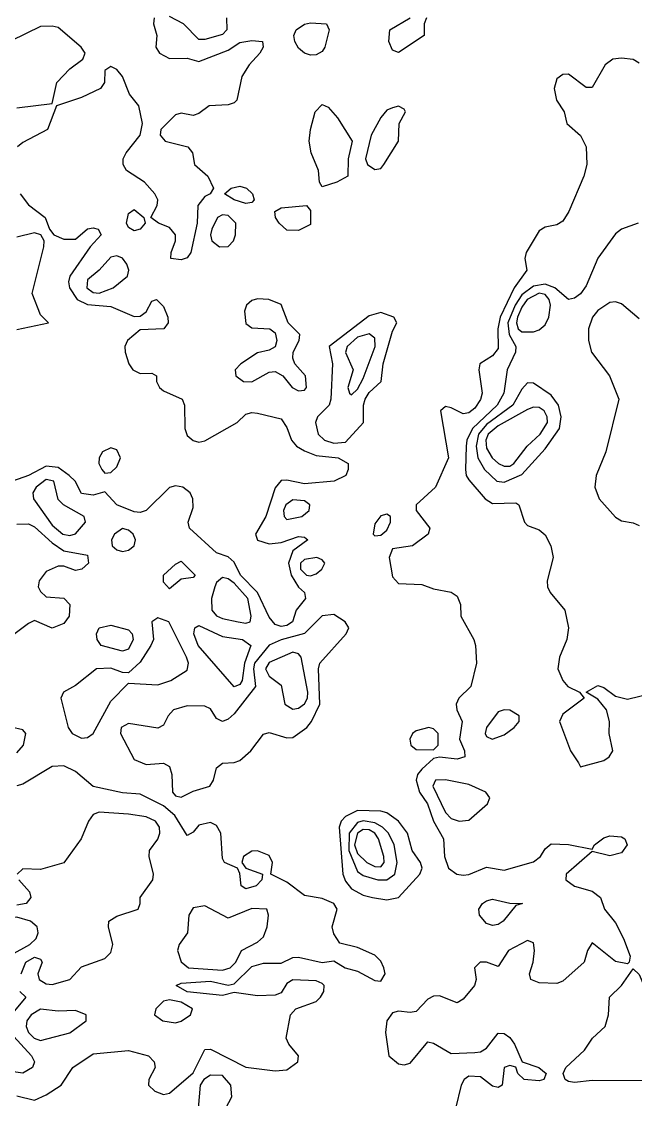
# Model space of a CAD drawing. Extents: x 425119 to 428731, y 1576976 to 1581037.
# Drawn here: x 425573 to 425887, y 1577321 to 1577873 of the extents above; entities that cross this region are included whole.
import ezdxf

# ---------------------------------------------------------------- set-up
doc = ezdxf.new("R2010")
doc.units = 21
doc.header["$MEASUREMENT"] = 0
doc.layers.add('C-TOPO-MAJR', color=3, linetype='Continuous')
doc.layers.add('C-TOPO-MINR', color=8, linetype='Continuous')

msp = doc.modelspace()

# ---------------------------------------------------------------- linework, layer by layer
at = {"layer": 'C-TOPO-MAJR', "elevation": 70}
for points in [[(425677.6, 1577874.5), (425677.73, 1577868.5), (425675.5, 1577866.14), (425666.5, 1577863.47), (425663.5, 1577863.47), (425655.6, 1577871.5), (425648.5, 1577875.26)], [(425570.5, 1577828.55), (425588.5, 1577830.69), (425590.97, 1577841.5), (425597.5, 1577848.55), (425604.18, 1577853.5), (425605.32, 1577856.5), (425603.41, 1577859.5), (425591.5, 1577869.57), (425588.5, 1577870.39), (425582.5, 1577870.09), (425567.5, 1577862.75)], [(425640.61, 1577874.5), (425640.34, 1577871.5), (425642.07, 1577865.5), (425641.47, 1577859.5), (425643.35, 1577856.5), (425648.5, 1577853.75), (425657.5, 1577853.93), (425663.5, 1577852.26), (425678.5, 1577858.12), (425684.5, 1577862.01), (425690.5, 1577862.97), (425696, 1577862.5), (425696.28, 1577859.5), (425694.65, 1577856.5), (425689.13, 1577850.5), (425685.47, 1577844.5), (425682.85, 1577832.5), (425681.5, 1577831.12), (425678.5, 1577830.02), (425668.79, 1577829.5), (425663.5, 1577825.65), (425660.5, 1577824.59), (425654.5, 1577825.74), (425651.5, 1577824.95), (425644.06, 1577817.5), (425643.68, 1577814.5), (425646.29, 1577811.5), (425657.82, 1577808.5), (425660.23, 1577805.5), (425661.19, 1577799.5), (425668.16, 1577793.5), (425670.98, 1577787.5), (425669.19, 1577784.5), (425666.5, 1577783.13), (425663.04, 1577778.5), (425662.68, 1577769.5), (425659.32, 1577754.5), (425657.5, 1577751.88), (425654.5, 1577750.78), (425649.15, 1577751.5), (425649.34, 1577754.5), (425651.6, 1577760.5), (425651.52, 1577763.5), (425648.5, 1577767.26), (425642.84, 1577769.5), (425639.01, 1577772.5), (425642.26, 1577778.5), (425642.47, 1577781.5), (425641.06, 1577784.5), (425635.73, 1577790.5), (425626.45, 1577796.5), (425624.76, 1577799.5), (425624.85, 1577802.5), (425626.38, 1577805.5), (425633.45, 1577814.5), (425634.67, 1577820.5), (425632.88, 1577829.5), (425628.08, 1577835.5), (425624.5, 1577844.5), (425621.5, 1577848.12), (425618.5, 1577849.7), (425615.5, 1577847.58), (425615.27, 1577841.5), (425613.29, 1577838.5), (425603.5, 1577833.76), (425590.78, 1577829.5), (425586.07, 1577817.5), (425573.5, 1577810.76), (425570.84, 1577808.5)], [(425779.81, 1577874.5), (425778.58, 1577871.5), (425778.65, 1577865.5), (425765.5, 1577856.88), (425762.5, 1577858.08), (425762.5, 1577858.08), (425760.67, 1577862.5), (425761.13, 1577868.5), (425771.48, 1577874.5)], [(425572.13, 1577784.5), (425576.5, 1577778.87), (425585.01, 1577772.5), (425587.16, 1577766.5), (425589.42, 1577763.5), (425594.5, 1577761.28), (425600.5, 1577761.32), (425606.5, 1577766.66), (425609.5, 1577767.15), (425611.95, 1577766.5), (425613.53, 1577763.5), (425607.98, 1577757.5), (425597.56, 1577742.5), (425596.86, 1577739.5), (425597.45, 1577736.5), (425601.27, 1577730.5), (425606.5, 1577727.96), (425618.5, 1577726.89), (425630.5, 1577721.81), (425633.5, 1577721.95), (425636.5, 1577724.18), (425639.5, 1577729.64), (425641.92, 1577730.5), (425645.5, 1577726.83), (425647.66, 1577721.5), (425647.84, 1577718.5), (425645.61, 1577715.5), (425633.5, 1577714.91), (425627.03, 1577709.5), (425625.71, 1577706.5), (425625.83, 1577703.5), (425627.73, 1577697.5), (425629.72, 1577694.5), (425633.5, 1577692.7), (425639.5, 1577692.8), (425641.79, 1577691.5), (425641.89, 1577688.5), (425643.37, 1577685.5), (425645.5, 1577683.69), (425655.04, 1577679.5), (425656.17, 1577676.5), (425656.3, 1577664.5), (425657.5, 1577660.93), (425660.5, 1577658.33), (425663.5, 1577657.55), (425666.5, 1577658.25), (425683, 1577667.5), (425687.5, 1577671.76), (425690.5, 1577672.67), (425693.5, 1577672.25), (425705.5, 1577669.37), (425708.5, 1577665.07), (425710.91, 1577658.5), (425713.45, 1577655.5), (425717.5, 1577653.05), (425723.5, 1577650.65), (425734.74, 1577649.5), (425739.74, 1577646.5), (425739.84, 1577643.5), (425738.54, 1577640.5), (425732.58, 1577637.5), (425717.5, 1577636.12), (425708.5, 1577638.1), (425705.5, 1577637.87), (425702.5, 1577634.04), (425697.66, 1577619.5), (425692.52, 1577610.5), (425693.5, 1577607.38), (425699.5, 1577605.46), (425705.5, 1577606.16), (425714.5, 1577609.21), (425717.5, 1577608.91), (425719.24, 1577607.5), (425711.5, 1577601.89), (425709.23, 1577595.5), (425710.65, 1577589.5), (425714.5, 1577583.32), (425717.42, 1577580.5), (425718.04, 1577577.5), (425713.29, 1577571.5), (425711.41, 1577565.5), (425708.5, 1577563.72), (425705.5, 1577563.22), (425702.5, 1577564.21), (425699.5, 1577567.98), (425693.52, 1577580.5), (425684.73, 1577589.5), (425681.5, 1577596.15), (425678.5, 1577598.89), (425672.5, 1577600.83), (425658.73, 1577613.5), (425658.01, 1577616.5), (425660.5, 1577623.99), (425660.49, 1577628.5), (425659.05, 1577631.5), (425655.29, 1577634.5), (425651.5, 1577635.19), (425648.5, 1577634.31), (425636.64, 1577622.5), (425633.5, 1577621.49), (425630.5, 1577621.93), (425621.57, 1577625.5), (425615.5, 1577632.15), (425609.5, 1577630.43), (425603.5, 1577631.18), (425600.19, 1577637.5), (425597.21, 1577640.5), (425591.5, 1577644.51), (425585.5, 1577645.13), (425576.5, 1577640.36), (425568.26, 1577637.5)], [(425570.5, 1577715.21), (425586.58, 1577718.5), (425582.5, 1577722.57), (425578.33, 1577733.5), (425584.31, 1577757.5), (425584.4, 1577760.5), (425582.77, 1577763.5), (425579.5, 1577764.52), (425570.5, 1577762.31)], [(425570.5, 1577615.59), (425576.5, 1577615.73), (425579.5, 1577614.23), (425588.5, 1577605.9), (425594.5, 1577601.96), (425606.5, 1577599.7), (425607.05, 1577595.5), (425603.6, 1577592.5), (425600.5, 1577591.76), (425594.5, 1577594.04), (425591.5, 1577594.12), (425585.5, 1577591.35), (425581.87, 1577586.5), (425581.4, 1577583.5), (425582.5, 1577581.02), (425585.5, 1577578.37), (425594.5, 1577577.71), (425597.48, 1577574.5), (425597.22, 1577568.5), (425594.5, 1577564.69), (425588.5, 1577562.34), (425579.5, 1577566.33), (425576.5, 1577564.78), (425567.5, 1577558.02)]]:
    msp.add_lwpolyline(points, dxfattribs=at)
for points in [[(425720.5, 1577855.44), (425717.5, 1577856.56), (425714.5, 1577859.09), (425712.53, 1577862.5), (425712.08, 1577865.5), (425713.28, 1577868.5), (425717.5, 1577871.29), (425720.5, 1577872.02), (425728.73, 1577871.5), (425730.06, 1577868.5), (425727.87, 1577859.5), (425726.5, 1577857.42), (425723.5, 1577855.59), (425720.5, 1577855.44)], [(425726.5, 1577788.11), (425725.12, 1577790.5), (425724.57, 1577796.5), (425720.85, 1577805.5), (425719.93, 1577811.5), (425720.53, 1577817.5), (425723, 1577826.5), (425726.5, 1577830.22), (425729.5, 1577828.81), (425734.37, 1577823.5), (425741.79, 1577811.5), (425739.84, 1577802.5), (425739.64, 1577793.5), (425733.97, 1577790.5), (425726.5, 1577788.11)], [(425681.5, 1577781.46), (425676.64, 1577784.5), (425679.98, 1577787.5), (425684.5, 1577788.42), (425687.92, 1577787.5), (425690.95, 1577784.5), (425691.76, 1577781.5), (425690.5, 1577780.14), (425687.5, 1577779.65), (425681.5, 1577781.46)], [(425630.5, 1577765.66), (425627.5, 1577767.34), (425626.48, 1577769.5), (425627.5, 1577774.41), (425630.5, 1577776.53), (425635.42, 1577772.5), (425636.05, 1577769.5), (425633.5, 1577766.4), (425630.5, 1577765.66)], [(425708.5, 1577765.94), (425704.55, 1577769.5), (425702.74, 1577772.5), (425702.34, 1577775.5), (425705.5, 1577777.34), (425718.51, 1577778.5), (425720.5, 1577775.95), (425720.5, 1577768.85), (425714.5, 1577765.78), (425708.5, 1577765.94)], [(425613.86, 1577643.5), (425615.5, 1577641.69), (425618.5, 1577641.94), (425621.5, 1577644.92), (425623.38, 1577649.5), (425621.5, 1577653.49), (425618.5, 1577654.62), (425614.28, 1577652.5), (425612.61, 1577649.5), (425612.4, 1577646.5), (425613.86, 1577643.5)], [(425648.5, 1577582.49), (425645.5, 1577585.86), (425645.34, 1577589.5), (425651.5, 1577595.11), (425654.5, 1577596.55), (425661.55, 1577589.5), (425660.5, 1577588.26), (425654.5, 1577587.45), (425648.5, 1577582.49)], [(425624.5, 1577550.48), (425613.53, 1577553.5), (425611.44, 1577556.5), (425611.18, 1577559.5), (425612.62, 1577562.5), (425618.5, 1577563.86), (425627.5, 1577561.53), (425629.48, 1577559.5), (425629.94, 1577556.5), (425627.5, 1577551.51), (425624.5, 1577550.48)], [(425681.5, 1577532.38), (425663.09, 1577553.5), (425660.9, 1577559.5), (425661.41, 1577562.5), (425663.5, 1577563.77), (425675.5, 1577558.09), (425685.77, 1577556.5), (425690.01, 1577553.5), (425686.85, 1577544.5), (425685.56, 1577535.5), (425684.5, 1577533.45), (425681.5, 1577532.38)], [(425810.5, 1577411.24), (425806.85, 1577415.5), (425806.55, 1577418.5), (425808.43, 1577421.5), (425810.5, 1577422.87), (425813.5, 1577423.73), (425822.5, 1577421.7), (425828.88, 1577421.5), (425825.5, 1577420.46), (425819.06, 1577412.5), (425816.5, 1577410.67), (425813.5, 1577410.13), (425810.5, 1577411.24)]]:
    msp.add_lwpolyline(points, close=True, dxfattribs=at)
at = {"layer": 'C-TOPO-MINR'}
for points, elevation in [([(425888.5, 1577851.41), (425885.5, 1577853.27), (425879.5, 1577853.89), (425875.14, 1577853.5), (425871.21, 1577850.5), (425864.5, 1577838.87), (425861.5, 1577838.91), (425852.5, 1577845.81), (425849.5, 1577845.64), (425846.5, 1577843.37), (425845.08, 1577838.5), (425846.33, 1577832.5), (425850.27, 1577826.5), (425851.61, 1577820.5), (425858.5, 1577814.41), (425861.5, 1577808.54), (425861.8, 1577799.5), (425860.2, 1577793.5), (425852.56, 1577775.5), (425849.5, 1577770.52), (425846.5, 1577768.7), (425840.5, 1577767.54), (425837.5, 1577765.62), (425830.81, 1577754.5), (425830.18, 1577751.5), (425831.15, 1577745.5), (425824.59, 1577736.5), (425817.44, 1577721.5), (425816.36, 1577715.5), (425816.5, 1577705.38), (425813.5, 1577701.65), (425807.03, 1577697.5), (425806.62, 1577694.5), (425808.24, 1577682.5), (425807.5, 1577679.37), (425804.5, 1577674.92), (425801.5, 1577672.43), (425798.5, 1577671.98), (425792.5, 1577675.11), (425789.5, 1577675.69), (425787.06, 1577673.5), (425791.16, 1577649.5), (425784.48, 1577634.5), (425774.64, 1577625.5), (425774.56, 1577622.5), (425781.53, 1577613.5), (425780.71, 1577610.5), (425772.67, 1577604.5), (425762.5, 1577602.94), (425760.75, 1577598.5), (425762.5, 1577588.55), (425765.5, 1577585.17), (425777.5, 1577584.71), (425783.5, 1577582.41), (425792.5, 1577580.77), (425795.5, 1577578.62), (425797.25, 1577574.5), (425797.43, 1577568.5), (425804.07, 1577556.5), (425804.83, 1577553.5), (425805.35, 1577544.5), (425802.45, 1577532.5), (425796.41, 1577526.5), (425795.09, 1577523.5), (425795.43, 1577520.5), (425798, 1577514.5), (425796.79, 1577505.5), (425799.27, 1577499.5), (425799.48, 1577496.5), (425795.5, 1577495.24), (425786.5, 1577496.33), (425783.5, 1577495.72), (425777.5, 1577490.27), (425775.31, 1577487.5), (425774.56, 1577484.5), (425776.22, 1577478.5), (425780.31, 1577472.5), (425783.35, 1577463.5), (425788.48, 1577454.5), (425789.06, 1577445.5), (425791.06, 1577439.5), (425795.41, 1577436.5), (425798.5, 1577435.94), (425801.5, 1577436.33), (425810.5, 1577440.08), (425819.5, 1577438.57), (425834.5, 1577442.77), (425838.11, 1577445.5), (425840.5, 1577449.36), (425843.5, 1577451.98), (425852.5, 1577451.61), (425864.5, 1577449.34), (425865.71, 1577451.5), (425870.5, 1577455.01), (425873.5, 1577456.02), (425879.5, 1577455.58), (425881.21, 1577454.5), (425882.48, 1577451.5), (425879.5, 1577447.43), (425873.5, 1577445.86), (425864.5, 1577448.09), (425851.2, 1577436.5), (425851.07, 1577433.5), (425855.5, 1577430.31), (425864.5, 1577427.84), (425868.74, 1577424.5), (425870.89, 1577418.5), (425876.5, 1577411.62), (425880.59, 1577403.5), (425883.87, 1577394.5), (425883.4, 1577391.5), (425882.5, 1577390.52), (425876.5, 1577391.85), (425864.5, 1577401.34), (425862.12, 1577397.5), (425860.36, 1577391.5), (425849.5, 1577381.68), (425846.5, 1577380.45), (425837.5, 1577380.94), (425833.18, 1577382.5), (425832.54, 1577385.5), (425834.42, 1577391.5), (425835, 1577397.5), (425834.5, 1577401.26), (425831.5, 1577402.5), (425821.72, 1577397.5), (425816.5, 1577389.2), (425810.5, 1577391.53), (425807.26, 1577391.5), (425804.37, 1577388.5), (425805.2, 1577382.5), (425804.45, 1577379.5), (425798.5, 1577372.51), (425795.5, 1577370.58), (425786.5, 1577374.14), (425783.5, 1577374.02), (425780.5, 1577372.57), (425774.5, 1577366.2), (425771.5, 1577365.65), (425765.5, 1577366.35), (425762.5, 1577365.56), (425759.5, 1577361.5), (425758.83, 1577355.5), (425760.57, 1577343.5), (425765.5, 1577339.44), (425768.5, 1577338.89), (425771.5, 1577339.85), (425780.5, 1577350.61), (425783.5, 1577350.02), (425792.5, 1577344.68), (425804.5, 1577345.18), (425807.5, 1577345.54), (425810.5, 1577347.42), (425816.5, 1577355.16), (425819.5, 1577354.96), (425822.5, 1577352.82), (425824.89, 1577349.5), (425828.72, 1577340.5), (425837.3, 1577337.5), (425840.95, 1577334.5), (425839.84, 1577331.5), (425837.5, 1577330.82), (425829.84, 1577331.5), (425826.61, 1577334.5), (425825.5, 1577337.73), (425822.5, 1577338.62), (425819.49, 1577337.5), (425818.46, 1577328.5), (425816.5, 1577327.3), (425813.5, 1577328.06), (425807.5, 1577332.81), (425801.5, 1577333.04), (425799.17, 1577331.5), (425797.54, 1577328.5), (425794.66, 1577316.5)], 71), ([(425888, 1577769.5), (425879.5, 1577766.44), (425876.5, 1577764.07), (425867.5, 1577751.57), (425861.5, 1577737.44), (425858.5, 1577733.36), (425855.5, 1577731.18), (425852.5, 1577730.55), (425845.45, 1577736.5), (425840.5, 1577738.31), (425834.5, 1577737.36), (425828.5, 1577732.8), (425825.08, 1577727.5), (425821.43, 1577718.5), (425822.03, 1577712.5), (425825.57, 1577706.5), (425825.39, 1577703.5), (425821.02, 1577694.5), (425819.39, 1577682.5), (425816.04, 1577676.5), (425803.42, 1577664.5), (425800.53, 1577658.5), (425800.08, 1577655.5), (425799.74, 1577643.5), (425800.05, 1577640.5), (425801.5, 1577638.26), (425809.85, 1577628.5), (425813.5, 1577626.15), (425825.5, 1577626.48), (425827.06, 1577625.5), (425829.97, 1577616.5), (425831.5, 1577614.81), (425837.5, 1577612.56), (425840.5, 1577610.06), (425843.42, 1577604.5), (425844.54, 1577598.5), (425841.48, 1577586.5), (425841.68, 1577583.5), (425843.04, 1577580.5), (425850.58, 1577571.5), (425852.36, 1577562.5), (425851.61, 1577556.5), (425847.86, 1577547.5), (425847.05, 1577541.5), (425849.5, 1577535.5), (425852.08, 1577532.5), (425858.11, 1577529.5), (425860.35, 1577526.5), (425849.5, 1577518.4), (425847.88, 1577514.5), (425853.48, 1577499.5), (425857.45, 1577493.5), (425857.45, 1577493.5), (425858.5, 1577491.34), (425870.5, 1577494.7), (425873.24, 1577496.5), (425875.13, 1577499.5), (425873.29, 1577508.5), (425873.37, 1577514.5), (425871.76, 1577520.5), (425867.5, 1577526.04), (425861.52, 1577529.5), (425867.5, 1577533.03), (425870.5, 1577532.05), (425876.5, 1577527.61), (425882.5, 1577525.93), (425894.5, 1577528.9)], 72), ([(425888.5, 1577720.66), (425879.5, 1577728.29), (425876.5, 1577729.34), (425873.5, 1577728.98), (425867.5, 1577724.93), (425864.7, 1577721.5), (425862.71, 1577715.5), (425862.61, 1577709.5), (425864.12, 1577703.5), (425873.35, 1577691.5), (425878.12, 1577679.5), (425871.44, 1577652.5), (425866.53, 1577640.5), (425865.82, 1577634.5), (425868.1, 1577628.5), (425876.5, 1577619.12), (425879.5, 1577617.18), (425885.5, 1577616.23), (425888.5, 1577614.79)], 73), ([(425570.5, 1577498.48), (425573.85, 1577502.5), (425575.03, 1577508.5), (425573.5, 1577510.38), (425567.5, 1577511.74)], 71), ([(425570.5, 1577323.09), (425579.5, 1577320.88), (425585.5, 1577323.55), (425593.05, 1577328.5), (425599.11, 1577337.5), (425609.5, 1577344.56), (425627.5, 1577346.23), (425637.84, 1577343.5), (425640.72, 1577340.5), (425641.1, 1577337.5), (425637.96, 1577331.5), (425637.69, 1577328.5), (425640.96, 1577325.5), (425645.5, 1577323.82), (425648.5, 1577324.39), (425660.5, 1577334.9), (425666.5, 1577346.84), (425669.5, 1577346.94), (425687.5, 1577337.71), (425702.5, 1577335.77), (425708.5, 1577336.32), (425714.06, 1577340.5), (425714.41, 1577343.5), (425709.42, 1577349.5), (425708.11, 1577352.5), (425710.34, 1577364.5), (425712.99, 1577367.5), (425723.5, 1577371.39), (425725.7, 1577373.5), (425727.38, 1577376.5), (425727.57, 1577379.5), (425726.5, 1577380.61), (425723.5, 1577381.89), (425711.5, 1577382.38), (425708.5, 1577380.45), (425705.5, 1577375.84), (425702.5, 1577374.54), (425693.5, 1577374.14), (425681.5, 1577375.94), (425675.5, 1577374.33), (425657.5, 1577376.34), (425651.98, 1577379.5), (425654.5, 1577380.74), (425669.5, 1577381.74), (425678.5, 1577379.61), (425681.5, 1577380.33), (425690.5, 1577389.17), (425696.5, 1577390.96), (425705.5, 1577390.87), (425711.5, 1577393.86), (425714.5, 1577394.01), (425726.5, 1577391.3), (425732.5, 1577392.06), (425738.2, 1577388.5), (425744.5, 1577386.78), (425753.5, 1577382.12), (425756.5, 1577381.74), (425758.74, 1577385.5), (425758.12, 1577388.5), (425756.5, 1577391.92), (425753.5, 1577394.98), (425744.5, 1577398.91), (425735.5, 1577401.2), (425732.5, 1577405.96), (425731.69, 1577409.5), (425734.1, 1577418.5), (425732.43, 1577421.5), (425726.5, 1577424), (425717.5, 1577425.55), (425708.5, 1577432.31), (425700.29, 1577436.5), (425701.13, 1577442.5), (425699.5, 1577446.05), (425693.5, 1577448.49), (425690.5, 1577448.17), (425686.3, 1577445.5), (425685.47, 1577442.5), (425687.5, 1577439.53), (425696, 1577436.5), (425695.71, 1577433.5), (425692.8, 1577430.5), (425687.5, 1577429.04), (425685.06, 1577430.5), (425684.5, 1577436.78), (425683.18, 1577439.5), (425676.55, 1577442.5), (425675.5, 1577444.45), (425674.71, 1577457.5), (425672.5, 1577461.36), (425669.5, 1577462.89), (425663.5, 1577461.55), (425660.5, 1577457.96), (425657.5, 1577456.17), (425651.19, 1577466.5), (425645.5, 1577471.42), (425633.5, 1577477.43), (425624.5, 1577478.05), (425609.5, 1577481.38), (425600.5, 1577488.94), (425594.5, 1577491.83), (425588.5, 1577491.51), (425573.5, 1577482.48), (425570.5, 1577481.64)], 71), ([(425572.68, 1577385.5), (425575.04, 1577391.5), (425579.5, 1577393.92), (425582.5, 1577393.04), (425583.37, 1577391.5), (425581.15, 1577385.5), (425581.89, 1577382.5), (425581.89, 1577382.5), (425585.5, 1577380.29), (425588.5, 1577379.94), (425597.48, 1577382.5), (425603.5, 1577389.14), (425615.5, 1577393.38), (425618.5, 1577396.36), (425619.55, 1577400.5), (425617.25, 1577409.5), (425617.43, 1577412.5), (425621.5, 1577414.96), (425632.43, 1577418.5), (425633.55, 1577421.5), (425633.45, 1577424.5), (425639.98, 1577433.5), (425640.36, 1577436.5), (425638.03, 1577445.5), (425638.34, 1577448.5), (425642.5, 1577454.37), (425643.53, 1577457.5), (425643.36, 1577460.5), (425641.4, 1577463.5), (425636.5, 1577465.82), (425627.5, 1577467.2), (425612.5, 1577468.25), (425609.5, 1577467), (425607.08, 1577463.5), (425603.32, 1577454.5), (425594.5, 1577442.19), (425582.5, 1577438.79), (425573.5, 1577439.16), (425570.58, 1577436.5)], 72), ([(425571.41, 1577433.5), (425577.01, 1577427.5), (425577.67, 1577424.5), (425575.2, 1577421.5), (425570.5, 1577420.69)], 72), ([(425572.02, 1577376.5), (425575.05, 1577373.5), (425567.5, 1577364.5)], 71), ([(425567.01, 1577355.5), (425577.9, 1577343.5), (425579.55, 1577340.5), (425578.5, 1577337.5), (425573.5, 1577334.62), (425561.5, 1577336.44)], 71), ([(425675.6, 1577313.5), (425680.27, 1577322.5), (425679.81, 1577328.5), (425675.5, 1577333.54), (425669.5, 1577333.71), (425666.1, 1577331.5), (425664.18, 1577328.5), (425663.12, 1577316.5)], 71)]:
    msp.add_lwpolyline(points, dxfattribs=dict(at, elevation=elevation))
for points, elevation in [([(425749.77, 1577799.5), (425753.5, 1577796.99), (425756.5, 1577797.56), (425758.04, 1577799.5), (425765.55, 1577811.5), (425765.81, 1577820.5), (425769.07, 1577826.5), (425768.5, 1577827.83), (425765.5, 1577829.39), (425762.5, 1577828.48), (425759.5, 1577827.32), (425756.5, 1577823.6), (425751.58, 1577814.5), (425748.75, 1577802.5), (425749.77, 1577799.5)], 71), ([(425673.96, 1577757.5), (425678.5, 1577757.52), (425681.25, 1577760.5), (425682.23, 1577763.5), (425682.35, 1577769.5), (425678.5, 1577773.52), (425675.5, 1577773.78), (425673.04, 1577772.5), (425670.17, 1577766.5), (425669.48, 1577763.5), (425670.09, 1577760.5), (425673.96, 1577757.5)], 71), ([(425606.16, 1577736.5), (425609.5, 1577734.02), (425612.5, 1577733.78), (425619.75, 1577736.5), (425626.97, 1577742.5), (425627.7, 1577745.5), (425626.75, 1577748.5), (425624.5, 1577751.56), (425621.5, 1577752.83), (425618.5, 1577752.1), (425612.53, 1577745.5), (425606.5, 1577740.52), (425606.16, 1577736.5)], 71), ([(425826.68, 1577715.5), (425828.5, 1577713.98), (425834.5, 1577713.88), (425837.5, 1577714.88), (425840.5, 1577717.56), (425842.39, 1577721.5), (425843.25, 1577727.5), (425842.53, 1577730.5), (425840.5, 1577733), (425837.5, 1577733.72), (425831.37, 1577730.5), (425828.5, 1577726.54), (425826.43, 1577721.5), (425825.78, 1577718.5), (425826.68, 1577715.5)], 73), ([(425711.22, 1577685.5), (425714.5, 1577683.83), (425717.5, 1577684.01), (425718.5, 1577685.5), (425718.03, 1577691.5), (425712.61, 1577697.5), (425711.6, 1577700.5), (425711.71, 1577703.5), (425714.77, 1577709.5), (425715.08, 1577712.5), (425709.12, 1577718.5), (425705.5, 1577727.84), (425699.29, 1577730.5), (425693.5, 1577730.85), (425690.5, 1577730.04), (425687.81, 1577727.5), (425686.74, 1577724.5), (425687.5, 1577718.2), (425690.5, 1577715.96), (425699.82, 1577715.5), (425702.5, 1577713.49), (425703.38, 1577709.5), (425702.5, 1577706.31), (425699.5, 1577704.52), (425693.5, 1577703.15), (425684.94, 1577697.5), (425682.11, 1577694.5), (425682.41, 1577691.5), (425686.36, 1577688.5), (425690.5, 1577688.38), (425699.5, 1577693.33), (425702.5, 1577693.63), (425706.39, 1577691.5), (425711.22, 1577685.5)], 71), ([(425727.75, 1577658.5), (425732.5, 1577656.92), (425738.5, 1577657.5), (425747.6, 1577667.5), (425747.63, 1577676.5), (425748.58, 1577679.5), (425750.5, 1577682.84), (425756.74, 1577688.5), (425757.77, 1577697.5), (425762.5, 1577714.27), (425764.67, 1577718.5), (425763.08, 1577721.5), (425756.5, 1577723.75), (425750.5, 1577722.16), (425730.09, 1577706.5), (425731.84, 1577697.5), (425731.03, 1577679.5), (425730.15, 1577676.5), (425724.11, 1577670.5), (425723.08, 1577667.5), (425724.51, 1577661.5), (425727.75, 1577658.5)], 71), ([(425740.57, 1577682.5), (425741.5, 1577681.78), (425744.5, 1577684.59), (425747.5, 1577690.02), (425753.57, 1577706.5), (425753.5, 1577710.68), (425750.5, 1577712.92), (425744.5, 1577711.17), (425739.37, 1577706.5), (425738.5, 1577703.32), (425742.32, 1577694.5), (425739.57, 1577685.5), (425740.57, 1577682.5)], 72), ([(425815.83, 1577637.5), (425819.5, 1577636.95), (425828.5, 1577640.9), (425840.5, 1577654.12), (425847.8, 1577664.5), (425848.68, 1577670.5), (425847.35, 1577676.5), (425843.5, 1577681.46), (425834.5, 1577687.67), (425831.5, 1577687.89), (425828.5, 1577684.63), (425823.9, 1577676.5), (425810.5, 1577666.45), (425806.49, 1577661.5), (425805.19, 1577655.5), (425806.12, 1577649.5), (425809.48, 1577643.5), (425815.83, 1577637.5)], 73), ([(425816.65, 1577646.5), (425819.5, 1577645.13), (425822.5, 1577645.27), (425824.4, 1577646.5), (425831.25, 1577655.5), (425838.02, 1577661.5), (425841.64, 1577667.5), (425841.58, 1577670.5), (425839.98, 1577673.5), (425837.5, 1577675.22), (425834.5, 1577675.44), (425831.5, 1577674.28), (425816.5, 1577665.91), (425811.43, 1577661.5), (425810.2, 1577658.5), (425810.5, 1577654.34), (425813.33, 1577649.5), (425816.65, 1577646.5)], 74), ([(425593.96, 1577610.5), (425597.5, 1577609.66), (425600.5, 1577610.6), (425605.49, 1577616.5), (425604.84, 1577619.5), (425594.34, 1577625.5), (425591.5, 1577628.23), (425589.29, 1577637.5), (425585.5, 1577638.44), (425580.26, 1577634.5), (425578.58, 1577631.5), (425578.94, 1577628.5), (425588.5, 1577615.09), (425593.96, 1577610.5)], 71), ([(425707.02, 1577619.5), (425708.5, 1577617.88), (425716.15, 1577619.5), (425719.88, 1577622.5), (425720.27, 1577625.5), (425717.5, 1577627.46), (425711.5, 1577627.91), (425707.87, 1577625.5), (425706.79, 1577622.5), (425707.02, 1577619.5)], 71), ([(425752.51, 1577610.5), (425753.5, 1577609.62), (425756.5, 1577609.96), (425759.5, 1577612.47), (425761.46, 1577616.5), (425761.49, 1577619.5), (425759.5, 1577620.64), (425756.5, 1577619.84), (425753.5, 1577615.63), (425752.51, 1577610.5)], 71), ([(425619.19, 1577604.5), (425621.5, 1577602.33), (425624.5, 1577601.51), (425627.5, 1577602.15), (425630.37, 1577604.5), (425631.14, 1577607.5), (425629.93, 1577610.5), (425627.5, 1577612.51), (425624.5, 1577613.24), (425620.32, 1577610.5), (425618.92, 1577607.5), (425619.19, 1577604.5)], 71), ([(425718.46, 1577589.5), (425720.5, 1577589.09), (425723.5, 1577590.21), (425726.28, 1577592.5), (425727.89, 1577595.5), (425726.5, 1577597.26), (425723.76, 1577598.5), (425717.5, 1577597.52), (425715.47, 1577595.5), (425715.46, 1577592.5), (425718.46, 1577589.5)], 71), ([(425683.52, 1577565.5), (425687.5, 1577564.81), (425689.72, 1577565.5), (425690.31, 1577568.5), (425688.5, 1577577.5), (425681.5, 1577585.35), (425678.5, 1577587.58), (425675.5, 1577588.25), (425672.5, 1577585.74), (425671.63, 1577583.5), (425669.92, 1577577.5), (425670.12, 1577571.5), (425672.5, 1577568.64), (425675.5, 1577567.25), (425683.52, 1577565.5)], 71), ([(425598.7, 1577508.5), (425603.5, 1577506.08), (425606.5, 1577506.37), (425609.42, 1577508.5), (425618.5, 1577525.01), (425627.5, 1577534.19), (425642.5, 1577533.31), (425649.16, 1577535.5), (425657.5, 1577540.77), (425658.24, 1577544.5), (425657.18, 1577547.5), (425648.12, 1577565.5), (425642.5, 1577567.66), (425639.53, 1577565.5), (425640.3, 1577556.5), (425638.92, 1577553.5), (425633.5, 1577545), (425627.5, 1577539.52), (425624.5, 1577539.63), (425618.5, 1577541.85), (425611.14, 1577541.5), (425600.5, 1577533.03), (425594.35, 1577529.5), (425592.98, 1577526.5), (425596.66, 1577511.5), (425598.7, 1577508.5)], 71), ([(425650.07, 1577478.5), (425651.5, 1577476.47), (425654.5, 1577475.85), (425660.5, 1577479.01), (425669.18, 1577481.5), (425670.97, 1577484.5), (425672.5, 1577490.81), (425675.5, 1577493.27), (425681.5, 1577493.55), (425684.5, 1577494.63), (425689.99, 1577499.5), (425696.5, 1577508.04), (425699.5, 1577508.87), (425708.5, 1577506.14), (425711.5, 1577506.39), (425718.63, 1577511.5), (425721.08, 1577514.5), (425725.36, 1577523.5), (425724.72, 1577541.5), (425725.41, 1577544.5), (425738.83, 1577559.5), (425740.07, 1577562.5), (425738.29, 1577565.5), (425732.5, 1577569.36), (425726.5, 1577568.58), (425717.5, 1577559.55), (425705.5, 1577556.39), (425699.5, 1577553.62), (425692, 1577544.5), (425691.35, 1577541.5), (425692.46, 1577532.5), (425681.5, 1577518.44), (425678.5, 1577515.8), (425675.5, 1577514.66), (425672.5, 1577516.12), (425669.5, 1577521), (425666.5, 1577522.44), (425657.5, 1577522.54), (425650.59, 1577520.5), (425647.85, 1577517.5), (425645.5, 1577512.69), (425642.5, 1577511.17), (425627.5, 1577513.58), (425623.7, 1577511.5), (425623.43, 1577508.5), (425630.5, 1577495.17), (425636.5, 1577492.51), (425645.5, 1577493.18), (425648.5, 1577491.61), (425649.64, 1577487.5), (425650.07, 1577478.5)], 71), ([(425707.42, 1577523.5), (425711.5, 1577520.94), (425714.5, 1577521.43), (425717.5, 1577523.65), (425718.99, 1577526.5), (425719.27, 1577529.5), (425715.74, 1577547.5), (425714.5, 1577549.25), (425711.5, 1577550.1), (425699.5, 1577544.81), (425697.55, 1577541.5), (425699.5, 1577537.72), (425705.5, 1577533.25), (425707.42, 1577523.5)], 72), ([(425813.46, 1577505.5), (425819.5, 1577507.74), (425824.67, 1577511.5), (425827.23, 1577514.5), (425827.19, 1577517.5), (425822.5, 1577520.34), (425819.5, 1577520.63), (425816.5, 1577519.56), (425810.44, 1577511.5), (425809.79, 1577508.5), (425810.5, 1577506.84), (425813.46, 1577505.5)], 72), ([(425771.91, 1577502.5), (425774.5, 1577500.3), (425783.5, 1577500.04), (425785.88, 1577502.5), (425785.74, 1577508.5), (425783.5, 1577510.86), (425781.07, 1577511.5), (425774.5, 1577509.84), (425772.63, 1577508.5), (425771.25, 1577505.5), (425771.91, 1577502.5)], 71), ([(425796.51, 1577463.5), (425801.5, 1577464.08), (425810.94, 1577472.5), (425812.29, 1577475.5), (425810.1, 1577478.5), (425801.5, 1577482.41), (425789.5, 1577484.77), (425784.5, 1577484.5), (425783.09, 1577481.5), (425789.5, 1577467.94), (425792.5, 1577464.94), (425796.51, 1577463.5)], 72), ([(425752.17, 1577424.5), (425759.5, 1577423.4), (425765.5, 1577424.61), (425776.37, 1577436.5), (425777.56, 1577439.5), (425776.72, 1577442.5), (425772.55, 1577448.5), (425770.06, 1577457.5), (425765.5, 1577463.65), (425759.5, 1577467.88), (425756.5, 1577468.66), (425744.5, 1577468.98), (425738.5, 1577465.99), (425736.21, 1577463.5), (425735.27, 1577460.5), (425737.14, 1577436.5), (425738.5, 1577432.83), (425741.5, 1577428.99), (425747.5, 1577425.76), (425752.17, 1577424.5)], 71), ([(425755, 1577433.5), (425759.5, 1577433.54), (425763.66, 1577436.5), (425764.79, 1577442.5), (425763.38, 1577451.5), (425760.49, 1577457.5), (425757.4, 1577460.5), (425753.5, 1577462.78), (425747.5, 1577463.84), (425744.5, 1577462.86), (425740.28, 1577457.5), (425740.1, 1577448.5), (425744.5, 1577437.88), (425747.5, 1577435.83), (425755, 1577433.5)], 72), ([(425749.27, 1577442.5), (425753.5, 1577440.38), (425756.5, 1577440.17), (425758.29, 1577442.5), (425758.06, 1577445.5), (425755.36, 1577454.5), (425753.5, 1577457.45), (425750.5, 1577459.22), (425747.5, 1577459.31), (425744.5, 1577457.41), (425742.97, 1577451.5), (425744.5, 1577447.03), (425749.27, 1577442.5)], 73), ([(425658.23, 1577388.5), (425675.5, 1577387.28), (425679.52, 1577388.5), (425682.32, 1577391.5), (425685.32, 1577397.5), (425693.5, 1577401.72), (425696.5, 1577404.38), (425698.46, 1577409.5), (425699.06, 1577415.5), (425698.3, 1577418.5), (425690.5, 1577418.82), (425678.5, 1577413.97), (425666.5, 1577420.29), (425660.5, 1577419.17), (425658.31, 1577415.5), (425657.64, 1577406.5), (425653.42, 1577400.5), (425652.59, 1577397.5), (425654.5, 1577391.64), (425658.23, 1577388.5)], 72), ([(425538.67, 1577394.5), (425543.5, 1577393.11), (425555.5, 1577395.19), (425564.5, 1577394.12), (425567.5, 1577395.13), (425577.13, 1577400.5), (425580.31, 1577403.5), (425581.42, 1577406.5), (425580.79, 1577409.5), (425577.37, 1577412.5), (425570.5, 1577414.52), (425543.5, 1577413.48), (425540.5, 1577411.63), (425537.5, 1577405.44), (425536.69, 1577397.5), (425538.67, 1577394.5)], 73), ([(425852.5, 1577330.47), (425850.73, 1577331.5), (425849.67, 1577334.5), (425851.11, 1577337.5), (425860.57, 1577346.5), (425864.72, 1577352.5), (425871.1, 1577358.5), (425872.82, 1577364.5), (425873.39, 1577373.5), (425879.51, 1577379.5), (425885.5, 1577388.03), (425888.5, 1577385.12), (425890.96, 1577379.5), (425892.33, 1577367.5), (425898.87, 1577352.5), (425897.35, 1577343.5), (425899.41, 1577334.5), (425897.93, 1577331.5), (425894.5, 1577330.79), (425864.5, 1577330.95), (425855.5, 1577329.88), (425852.5, 1577330.47)], 71), ([(425645.07, 1577361.5), (425651.5, 1577360.45), (425654.5, 1577361.21), (425659.15, 1577364.5), (425660.26, 1577367.5), (425654.5, 1577370.99), (425648.5, 1577372.19), (425645.5, 1577371.49), (425641.51, 1577367.5), (425640.74, 1577364.5), (425645.07, 1577361.5)], 72), ([(425579.38, 1577352.5), (425582.5, 1577351.35), (425597.5, 1577355.21), (425605.93, 1577361.5), (425605.89, 1577364.5), (425600.5, 1577366.69), (425591.5, 1577366.3), (425582.5, 1577367.43), (425577.79, 1577364.5), (425575.6, 1577361.5), (425575.28, 1577358.5), (425576.44, 1577355.5), (425579.38, 1577352.5)], 72)]:
    msp.add_lwpolyline(points, close=True, dxfattribs=dict(at, elevation=elevation))

doc.saveas('drawing.dxf')
